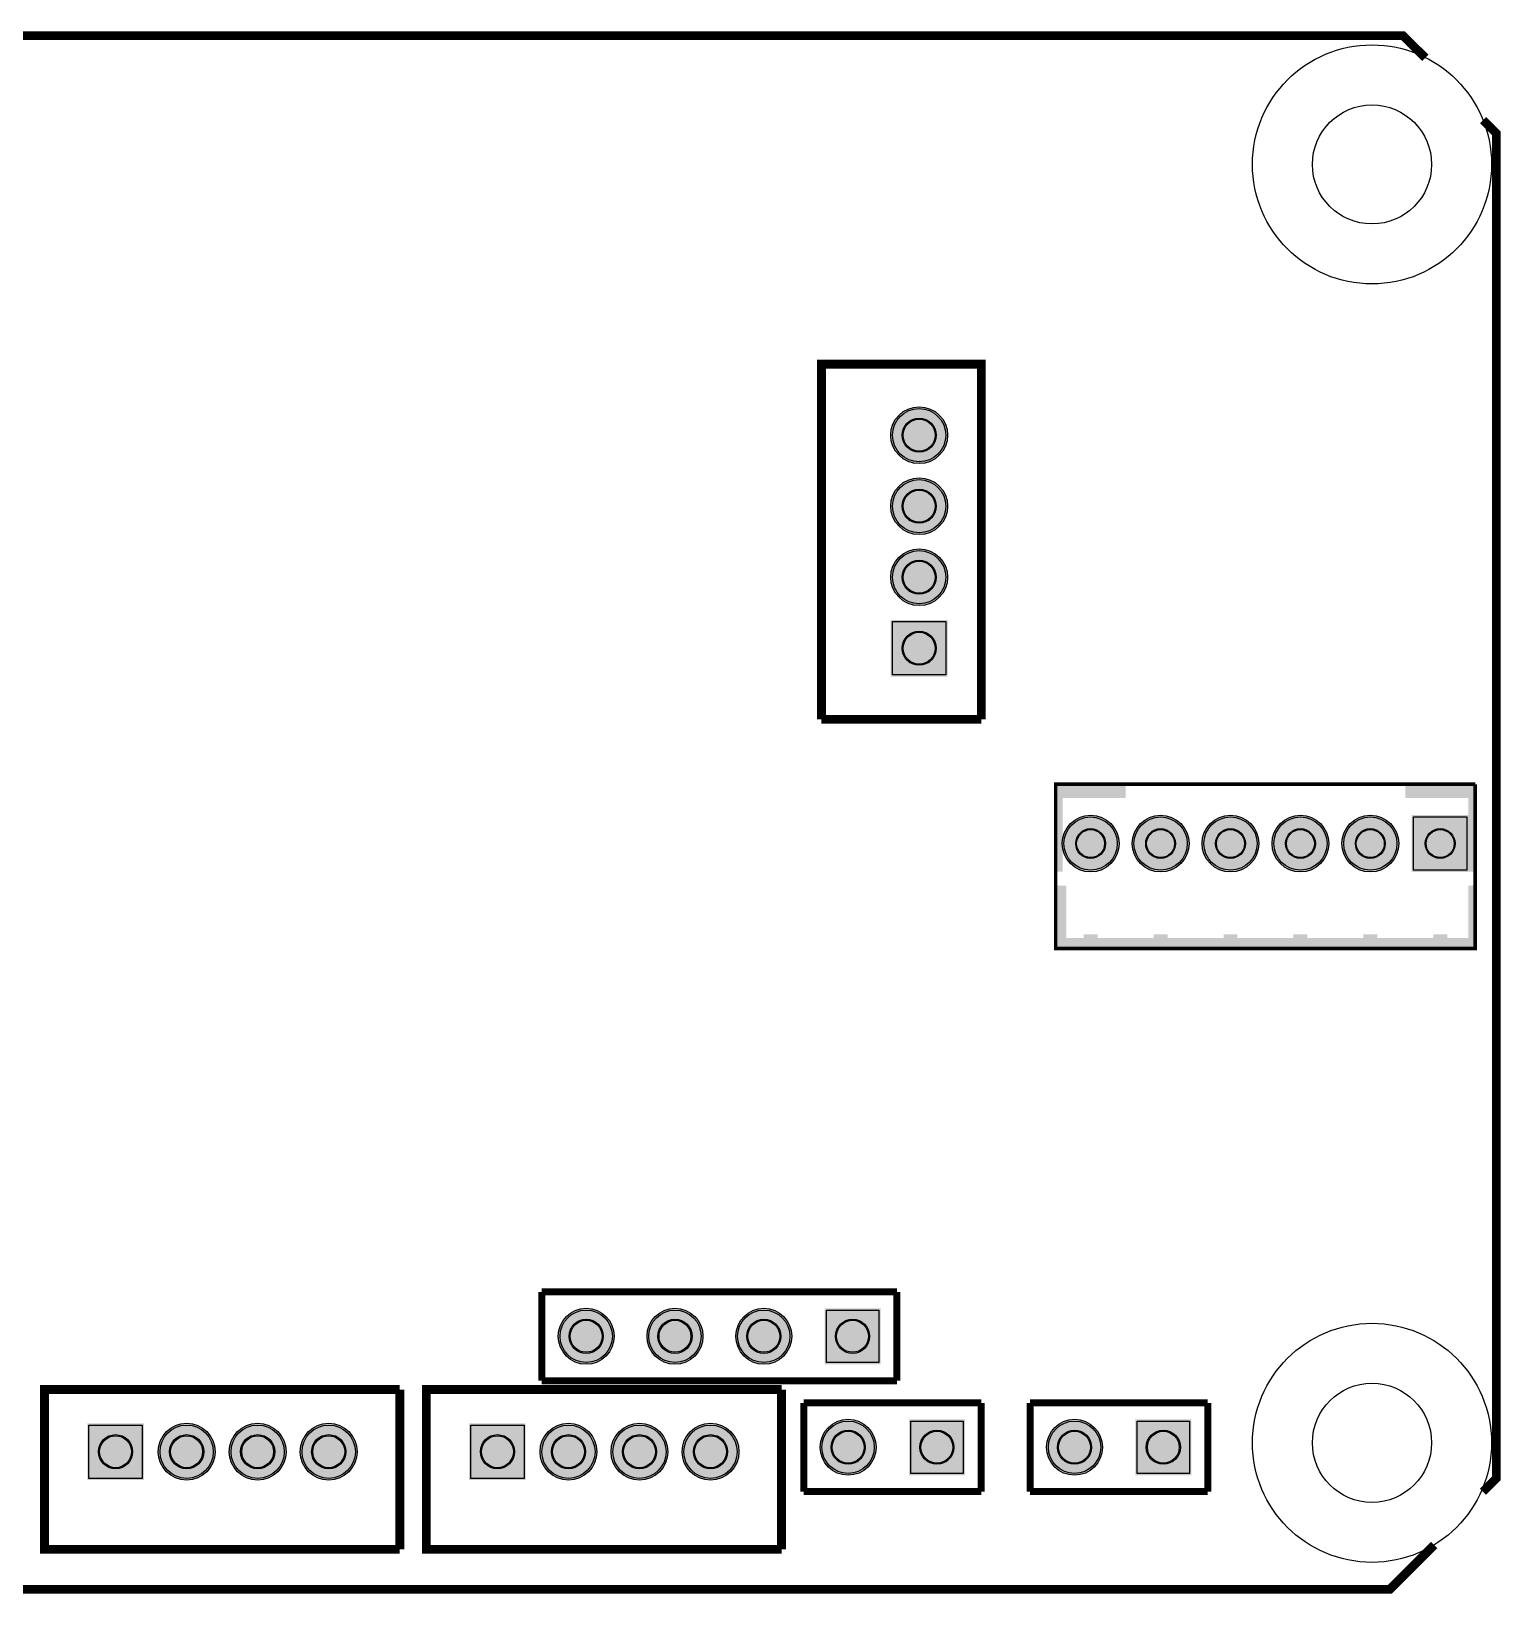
# Model space of a CAD drawing. Header units: millimetres. Extents: x -0.1 to 94.4, y -44.6 to 0.1.
# Drawn here: x 52.32 to 94.36, y -44.58 to 0.13 of the extents above; entities that cross this region are included whole.
import ezdxf

# ---------------------------------------------------------------- set-up
doc = ezdxf.new("R2010")
doc.units = ezdxf.units.MM
for name, color, linetype, true_color in [('BottomSilkLayer', 7, 'Continuous', 0x66cc33), ('BottomSolderMaskLayer', 7, 'Continuous', 0xaa00ff), ('Multi-Layer', 7, 'Continuous', 0xc0c0c0), ('TopSilkLayer', 7, 'Continuous', 0xffcc00), ('TopSolderMaskLayer', 7, 'Continuous', 0x800080)]:
    doc.layers.add(name, color=color, linetype=linetype, true_color=true_color)

msp = doc.modelspace()

# ---------------------------------------------------------------- hatches: boundary and pattern name
at = {"layer": 'BottomSilkLayer'}
for points in [[(83.630008, -21.413978), (81.630012, -21.413978), (81.630012, -23.9141), (81.82991, -23.9141), (81.82991, -21.814028), (83.630008, -21.814028)], [(93.62948, -21.41474), (91.6305, -21.41474), (91.6305, -21.81352), (93.43009, -21.814028), (93.44152, -23.9141), (93.62948, -23.9141)], [(81.630012, -26.113994), (81.647792, -24.313134), (81.929732, -24.315674), (81.929986, -25.81402), (82.430112, -25.81402), (82.430112, -25.713944), (82.63001, -25.713944), (82.829908, -25.713944), (82.829908, -25.81402), (84.430108, -25.81402), (84.430108, -25.713944), (84.829904, -25.713944), (84.829904, -25.81402), (86.430104, -25.81402), (86.430104, -25.713944), (86.8299, -25.713944), (86.8299, -25.81402), (88.4301, -25.81402), (88.4301, -25.713944), (88.829896, -25.713944), (88.829896, -25.81402), (90.430096, -25.81402), (90.430096, -25.713944), (90.829892, -25.713944), (90.829892, -25.81402), (92.430092, -25.81402), (92.430092, -25.713944), (92.829888, -25.713944), (92.829888, -25.81402), (93.43009, -25.81402), (93.43009, -24.313896), (93.646752, -24.313134), (93.646752, -26.113994)]]:
    msp.add_hatch(color=256, dxfattribs=at).paths.add_polyline_path(points)
at = {"layer": 'BottomSolderMaskLayer'}
for points in [[(76.9112, -11.43, 1), (78.5368, -11.43, 1)], [(76.9112, -11.43, 1), (78.5368, -11.43, 1)], [(76.9112, -13.462, 1), (78.5368, -13.462, 1)], [(76.9112, -13.462, 1), (78.5368, -13.462, 1)], [(76.9112, -15.494, 1), (78.5368, -15.494, 1)], [(76.9112, -15.494, 1), (78.5368, -15.494, 1)], [(78.5368, -18.3388), (76.9112, -18.3388), (76.9112, -16.7132), (78.5368, -16.7132)], [(78.5368, -18.3388), (76.9112, -18.3388), (76.9112, -16.7132), (78.5368, -16.7132)], [(81.81594, -23.114, 1), (83.44154, -23.114, 1)], [(81.81594, -23.114, 1), (83.44154, -23.114, 1)], [(83.81746, -23.114, 1), (85.44306, -23.114, 1)], [(83.81746, -23.114, 1), (85.44306, -23.114, 1)], [(85.81644, -23.114, 1), (87.44204, -23.114, 1)], [(85.81644, -23.114, 1), (87.44204, -23.114, 1)], [(87.81796, -23.114, 1), (89.44356, -23.114, 1)], [(87.81796, -23.114, 1), (89.44356, -23.114, 1)], [(89.81694, -23.114, 1), (91.44254, -23.114, 1)], [(89.81694, -23.114, 1), (91.44254, -23.114, 1)], [(93.44152, -23.9268), (91.81592, -23.9268), (91.81592, -22.3012), (93.44152, -22.3012)], [(93.44152, -23.9268), (91.81592, -23.9268), (91.81592, -22.3012), (93.44152, -22.3012)], [(67.3989, -37.211, 1), (68.9991, -37.211, 1)], [(67.3989, -37.211, 1), (68.9991, -37.211, 1)], [(69.9389, -37.211, 1), (71.5391, -37.211, 1)], [(69.9389, -37.211, 1), (71.5391, -37.211, 1)], [(72.4789, -37.211, 1), (74.0791, -37.211, 1)], [(72.4789, -37.211, 1), (74.0791, -37.211, 1)], [(75.0189, -36.4109), (76.6191, -36.4109), (76.6191, -38.0111), (75.0189, -38.0111)], [(75.0189, -36.4109), (76.6191, -36.4109), (76.6191, -38.0111), (75.0189, -38.0111)], [(55.5498, -39.7002), (55.5498, -41.3258), (53.9242, -41.3258), (53.9242, -39.7002)], [(55.5498, -39.7002), (55.5498, -41.3258), (53.9242, -41.3258), (53.9242, -39.7002)], [(55.9562, -40.513, 1), (57.5818, -40.513, 1)], [(55.9562, -40.513, 1), (57.5818, -40.513, 1)], [(57.9882, -40.513, 1), (59.6138, -40.513, 1)], [(57.9882, -40.513, 1), (59.6138, -40.513, 1)], [(60.0202, -40.513, 1), (61.6458, -40.513, 1)], [(60.0202, -40.513, 1), (61.6458, -40.513, 1)], [(66.4718, -39.7002), (66.4718, -41.3258), (64.8462, -41.3258), (64.8462, -39.7002)], [(66.4718, -39.7002), (66.4718, -41.3258), (64.8462, -41.3258), (64.8462, -39.7002)], [(66.8782, -40.513, 1), (68.5038, -40.513, 1)], [(66.8782, -40.513, 1), (68.5038, -40.513, 1)], [(68.9102, -40.513, 1), (70.5358, -40.513, 1)], [(68.9102, -40.513, 1), (70.5358, -40.513, 1)], [(70.9422, -40.513, 1), (72.5678, -40.513, 1)], [(70.9422, -40.513, 1), (72.5678, -40.513, 1)], [(74.8919, -40.386, 1), (76.4921, -40.386, 1)], [(74.8919, -40.386, 1), (76.4921, -40.386, 1)], [(77.4319, -39.5859), (79.0321, -39.5859), (79.0321, -41.1861), (77.4319, -41.1861)], [(77.4319, -39.5859), (79.0321, -39.5859), (79.0321, -41.1861), (77.4319, -41.1861)], [(81.3689, -40.386, 1), (82.9691, -40.386, 1)], [(81.3689, -40.386, 1), (82.9691, -40.386, 1)], [(83.9089, -39.5859), (85.5091, -39.5859), (85.5091, -41.1861), (83.9089, -41.1861)], [(83.9089, -39.5859), (85.5091, -39.5859), (85.5091, -41.1861), (83.9089, -41.1861)]]:
    msp.add_hatch(color=256, dxfattribs=at).paths.add_polyline_path(points)
at = {"layer": 'TopSilkLayer'}
for points in [[(83.630008, -21.413978), (81.630012, -21.413978), (81.630012, -23.9141), (81.82991, -23.9141), (81.82991, -21.814028), (83.630008, -21.814028)], [(83.630008, -21.413978), (81.630012, -21.413978), (81.630012, -23.9141), (81.82991, -23.9141), (81.82991, -21.814028), (83.630008, -21.814028)], [(93.62948, -21.41474), (91.6305, -21.41474), (91.6305, -21.81352), (93.43009, -21.814028), (93.44152, -23.9141), (93.62948, -23.9141)], [(93.62948, -21.41474), (91.6305, -21.41474), (91.6305, -21.81352), (93.43009, -21.814028), (93.44152, -23.9141), (93.62948, -23.9141)], [(81.630012, -26.113994), (81.647792, -24.313134), (81.929732, -24.315674), (81.929986, -25.81402), (82.430112, -25.81402), (82.430112, -25.713944), (82.63001, -25.713944), (82.829908, -25.713944), (82.829908, -25.81402), (84.430108, -25.81402), (84.430108, -25.713944), (84.829904, -25.713944), (84.829904, -25.81402), (86.430104, -25.81402), (86.430104, -25.713944), (86.8299, -25.713944), (86.8299, -25.81402), (88.4301, -25.81402), (88.4301, -25.713944), (88.829896, -25.713944), (88.829896, -25.81402), (90.430096, -25.81402), (90.430096, -25.713944), (90.829892, -25.713944), (90.829892, -25.81402), (92.430092, -25.81402), (92.430092, -25.713944), (92.829888, -25.713944), (92.829888, -25.81402), (93.43009, -25.81402), (93.43009, -24.313896), (93.646752, -24.313134), (93.646752, -26.113994)], [(81.630012, -26.113994), (81.647792, -24.313134), (81.929732, -24.315674), (81.929986, -25.81402), (82.430112, -25.81402), (82.430112, -25.713944), (82.63001, -25.713944), (82.829908, -25.713944), (82.829908, -25.81402), (84.430108, -25.81402), (84.430108, -25.713944), (84.829904, -25.713944), (84.829904, -25.81402), (86.430104, -25.81402), (86.430104, -25.713944), (86.8299, -25.713944), (86.8299, -25.81402), (88.4301, -25.81402), (88.4301, -25.713944), (88.829896, -25.713944), (88.829896, -25.81402), (90.430096, -25.81402), (90.430096, -25.713944), (90.829892, -25.713944), (90.829892, -25.81402), (92.430092, -25.81402), (92.430092, -25.713944), (92.829888, -25.713944), (92.829888, -25.81402), (93.43009, -25.81402), (93.43009, -24.313896), (93.646752, -24.313134), (93.646752, -26.113994)]]:
    msp.add_hatch(color=256, dxfattribs=at).paths.add_polyline_path(points)
at = {"layer": 'TopSolderMaskLayer'}
for points in [[(76.9112, -11.43, 1), (78.5368, -11.43, 1)], [(76.9112, -11.43, 1), (78.5368, -11.43, 1)], [(76.9112, -13.462, 1), (78.5368, -13.462, 1)], [(76.9112, -13.462, 1), (78.5368, -13.462, 1)], [(76.9112, -15.494, 1), (78.5368, -15.494, 1)], [(76.9112, -15.494, 1), (78.5368, -15.494, 1)], [(78.5368, -18.3388), (76.9112, -18.3388), (76.9112, -16.7132), (78.5368, -16.7132)], [(78.5368, -18.3388), (76.9112, -18.3388), (76.9112, -16.7132), (78.5368, -16.7132)], [(81.81594, -23.114, 1), (83.44154, -23.114, 1)], [(81.81594, -23.114, 1), (83.44154, -23.114, 1)], [(83.81746, -23.114, 1), (85.44306, -23.114, 1)], [(83.81746, -23.114, 1), (85.44306, -23.114, 1)], [(85.81644, -23.114, 1), (87.44204, -23.114, 1)], [(85.81644, -23.114, 1), (87.44204, -23.114, 1)], [(87.81796, -23.114, 1), (89.44356, -23.114, 1)], [(87.81796, -23.114, 1), (89.44356, -23.114, 1)], [(89.81694, -23.114, 1), (91.44254, -23.114, 1)], [(89.81694, -23.114, 1), (91.44254, -23.114, 1)], [(93.44152, -23.9268), (91.81592, -23.9268), (91.81592, -22.3012), (93.44152, -22.3012)], [(93.44152, -23.9268), (91.81592, -23.9268), (91.81592, -22.3012), (93.44152, -22.3012)], [(67.3989, -37.211, 1), (68.9991, -37.211, 1)], [(67.3989, -37.211, 1), (68.9991, -37.211, 1)], [(69.9389, -37.211, 1), (71.5391, -37.211, 1)], [(69.9389, -37.211, 1), (71.5391, -37.211, 1)], [(72.4789, -37.211, 1), (74.0791, -37.211, 1)], [(72.4789, -37.211, 1), (74.0791, -37.211, 1)], [(75.0189, -36.4109), (76.6191, -36.4109), (76.6191, -38.0111), (75.0189, -38.0111)], [(75.0189, -36.4109), (76.6191, -36.4109), (76.6191, -38.0111), (75.0189, -38.0111)], [(55.5498, -39.7002), (55.5498, -41.3258), (53.9242, -41.3258), (53.9242, -39.7002)], [(55.5498, -39.7002), (55.5498, -41.3258), (53.9242, -41.3258), (53.9242, -39.7002)], [(55.9562, -40.513, 1), (57.5818, -40.513, 1)], [(55.9562, -40.513, 1), (57.5818, -40.513, 1)], [(57.9882, -40.513, 1), (59.6138, -40.513, 1)], [(57.9882, -40.513, 1), (59.6138, -40.513, 1)], [(60.0202, -40.513, 1), (61.6458, -40.513, 1)], [(60.0202, -40.513, 1), (61.6458, -40.513, 1)], [(66.4718, -39.7002), (66.4718, -41.3258), (64.8462, -41.3258), (64.8462, -39.7002)], [(66.4718, -39.7002), (66.4718, -41.3258), (64.8462, -41.3258), (64.8462, -39.7002)], [(66.8782, -40.513, 1), (68.5038, -40.513, 1)], [(66.8782, -40.513, 1), (68.5038, -40.513, 1)], [(68.9102, -40.513, 1), (70.5358, -40.513, 1)], [(68.9102, -40.513, 1), (70.5358, -40.513, 1)], [(70.9422, -40.513, 1), (72.5678, -40.513, 1)], [(70.9422, -40.513, 1), (72.5678, -40.513, 1)], [(74.8919, -40.386, 1), (76.4921, -40.386, 1)], [(74.8919, -40.386, 1), (76.4921, -40.386, 1)], [(77.4319, -39.5859), (79.0321, -39.5859), (79.0321, -41.1861), (77.4319, -41.1861)], [(77.4319, -39.5859), (79.0321, -39.5859), (79.0321, -41.1861), (77.4319, -41.1861)], [(81.3689, -40.386, 1), (82.9691, -40.386, 1)], [(81.3689, -40.386, 1), (82.9691, -40.386, 1)], [(83.9089, -39.5859), (85.5091, -39.5859), (85.5091, -41.1861), (83.9089, -41.1861)], [(83.9089, -39.5859), (85.5091, -39.5859), (85.5091, -41.1861), (83.9089, -41.1861)]]:
    msp.add_hatch(color=256, dxfattribs=at).paths.add_polyline_path(points)

# ---------------------------------------------------------------- linework, layer by layer
at = {"layer": 'BottomSilkLayer'}
for points, const_width in [([(1.651, -0.762), (2.413, 0), (90.297, 0), (91.567, 0), (92.202, -0.635)], 0.254), ([(94.234, -4.064), (94.234, -2.794), (93.853, -2.413)], 0.254), ([(94.234, -4.064), (94.234, -40.386)], 0.254), ([(74.93, -12.192), (74.93, -9.398), (79.502, -9.398), (79.502, -19.558)], 0.254), ([(74.93, -19.558), (74.93, -12.192)], 0.254), ([(79.502, -19.558), (77.47, -19.558), (74.93, -19.558)], 0.254), ([(93.630013, -21.413953), (81.630495, -21.414765), (81.629987, -26.113994), (93.630013, -26.113994), (93.629505, -21.414765)], 0.1), ([(66.929, -35.941), (77.089, -35.941)], 0.20066), ([(66.929, -38.481), (66.929, -35.941)], 0.20066), ([(77.089, -38.481), (77.089, -35.941)], 0.20066), ([(66.929, -38.481), (77.089, -38.481)], 0.20066), ([(55.499, -43.307), (52.705, -43.307), (52.705, -38.735), (62.865, -38.735)], 0.254), ([(62.865, -38.735), (62.865, -40.767), (62.865, -43.307)], 0.254), ([(66.421, -43.307), (63.627, -43.307), (63.627, -38.735), (73.787, -38.735)], 0.254), ([(73.787, -38.735), (73.787, -40.767), (73.787, -43.307)], 0.254), ([(74.422, -41.656), (74.422, -39.116)], 0.20066), ([(74.422, -39.116), (79.502, -39.116)], 0.20066), ([(79.502, -41.656), (79.502, -39.116)], 0.20066), ([(80.899, -41.656), (80.899, -39.116)], 0.20066), ([(80.899, -39.116), (85.979, -39.116)], 0.20066), ([(85.979, -41.656), (85.979, -39.116)], 0.20066), ([(94.234, -40.126793), (94.234, -41.275), (93.853, -41.656)], 0.254), ([(74.422, -41.656), (79.502, -41.656)], 0.20066), ([(80.899, -41.656), (85.979, -41.656)], 0.20066), ([(90.424, -44.45), (2.667, -44.45), (1.524, -43.307)], 0.254), ([(62.865, -43.307), (55.499, -43.307)], 0.254), ([(73.787, -43.307), (66.421, -43.307)], 0.254), ([(90.424, -44.45), (91.186, -44.45), (92.456, -43.18)], 0.254)]:
    msp.add_lwpolyline(points, dxfattribs=dict(at, const_width=const_width))
for centre, radius in [((90.678, -3.683), 3.419602), ((90.678, -3.683), 1.703832), ((90.678, -40.259), 3.419602), ((90.678, -40.259), 1.703832)]:
    msp.add_circle(centre, radius, dxfattribs=at)
at = {"layer": 'BottomSolderMaskLayer'}
for centre, radius in [((77.724, -11.43), 0.8128), ((77.724, -11.43), 0.8128), ((77.724, -11.43), 0.48768), ((77.724, -11.43), 0.48768), ((77.724, -13.462), 0.8128), ((77.724, -13.462), 0.8128), ((77.724, -13.462), 0.48768), ((77.724, -13.462), 0.48768), ((77.724, -15.494), 0.8128), ((77.724, -15.494), 0.8128), ((77.724, -15.494), 0.48768), ((77.724, -15.494), 0.48768), ((77.724, -17.526), 0.48768), ((77.724, -17.526), 0.48768), ((82.62874, -23.114), 0.8128), ((82.62874, -23.114), 0.8128), ((84.63026, -23.114), 0.8128), ((84.63026, -23.114), 0.8128), ((86.62924, -23.114), 0.8128), ((86.62924, -23.114), 0.8128), ((88.63076, -23.114), 0.8128), ((88.63076, -23.114), 0.8128), ((90.62974, -23.114), 0.8128), ((90.62974, -23.114), 0.8128), ((82.62874, -23.114), 0.426666), ((82.62874, -23.114), 0.426666), ((84.63026, -23.114), 0.426666), ((84.63026, -23.114), 0.426666), ((86.62924, -23.114), 0.426666), ((86.62924, -23.114), 0.426666), ((88.63076, -23.114), 0.426666), ((88.63076, -23.114), 0.426666), ((90.62974, -23.114), 0.426666), ((90.62974, -23.114), 0.426666), ((92.62872, -23.114), 0.426666), ((92.62872, -23.114), 0.426666), ((68.199, -37.211), 0.8001), ((68.199, -37.211), 0.8001), ((70.739, -37.211), 0.8001), ((70.739, -37.211), 0.8001), ((73.279, -37.211), 0.8001), ((73.279, -37.211), 0.8001), ((68.199, -37.211), 0.488197), ((68.199, -37.211), 0.488197), ((70.739, -37.211), 0.488197), ((70.739, -37.211), 0.488197), ((73.279, -37.211), 0.488197), ((73.279, -37.211), 0.488197), ((75.819, -37.211), 0.488197), ((75.819, -37.211), 0.488197), ((56.769, -40.513), 0.8128), ((56.769, -40.513), 0.8128), ((58.801, -40.513), 0.8128), ((58.801, -40.513), 0.8128), ((60.833, -40.513), 0.8128), ((60.833, -40.513), 0.8128), ((67.691, -40.513), 0.8128), ((67.691, -40.513), 0.8128), ((69.723, -40.513), 0.8128), ((69.723, -40.513), 0.8128), ((71.755, -40.513), 0.8128), ((71.755, -40.513), 0.8128), ((75.692, -40.386), 0.8001), ((75.692, -40.386), 0.8001), ((82.169, -40.386), 0.8001), ((82.169, -40.386), 0.8001), ((54.737, -40.513), 0.48768), ((54.737, -40.513), 0.48768), ((56.769, -40.513), 0.48768), ((56.769, -40.513), 0.48768), ((58.801, -40.513), 0.48768), ((58.801, -40.513), 0.48768), ((60.833, -40.513), 0.48768), ((60.833, -40.513), 0.48768), ((65.659, -40.513), 0.48768), ((65.659, -40.513), 0.48768), ((67.691, -40.513), 0.48768), ((67.691, -40.513), 0.48768), ((69.723, -40.513), 0.48768), ((69.723, -40.513), 0.48768), ((71.755, -40.513), 0.48768), ((71.755, -40.513), 0.48768), ((75.692, -40.386), 0.488197), ((75.692, -40.386), 0.488197), ((78.232, -40.386), 0.488197), ((78.232, -40.386), 0.488197), ((82.169, -40.386), 0.488197), ((82.169, -40.386), 0.488197), ((84.709, -40.386), 0.488197), ((84.709, -40.386), 0.488197)]:
    msp.add_circle(centre, radius, dxfattribs=at)
at = {"layer": 'Multi-Layer'}
for points in [[(78.486, -18.288), (76.962, -18.288), (76.962, -16.764), (78.486, -16.764)], [(78.486, -18.288), (76.962, -18.288), (76.962, -16.764), (78.486, -16.764)], [(93.39072, -23.876), (91.86672, -23.876), (91.86672, -22.352), (93.39072, -22.352)], [(93.39072, -23.876), (91.86672, -23.876), (91.86672, -22.352), (93.39072, -22.352)], [(75.0697, -36.4617), (76.5683, -36.4617), (76.5683, -37.9603), (75.0697, -37.9603)], [(75.0697, -36.4617), (76.5683, -36.4617), (76.5683, -37.9603), (75.0697, -37.9603)], [(55.499, -39.751), (55.499, -41.275), (53.975, -41.275), (53.975, -39.751)], [(55.499, -39.751), (55.499, -41.275), (53.975, -41.275), (53.975, -39.751)], [(66.421, -39.751), (66.421, -41.275), (64.897, -41.275), (64.897, -39.751)], [(66.421, -39.751), (66.421, -41.275), (64.897, -41.275), (64.897, -39.751)], [(77.4827, -39.6367), (78.9813, -39.6367), (78.9813, -41.1353), (77.4827, -41.1353)], [(77.4827, -39.6367), (78.9813, -39.6367), (78.9813, -41.1353), (77.4827, -41.1353)], [(83.9597, -39.6367), (85.4583, -39.6367), (85.4583, -41.1353), (83.9597, -41.1353)], [(83.9597, -39.6367), (85.4583, -39.6367), (85.4583, -41.1353), (83.9597, -41.1353)]]:
    msp.add_lwpolyline(points, close=True, dxfattribs=at)
for centre, radius in [((77.724, -11.43), 0.762), ((77.724, -11.43), 0.762), ((77.724, -11.43), 0.4572), ((77.724, -11.43), 0.4572), ((77.724, -13.462), 0.762), ((77.724, -13.462), 0.762), ((77.724, -13.462), 0.4572), ((77.724, -13.462), 0.4572), ((77.724, -15.494), 0.762), ((77.724, -15.494), 0.762), ((77.724, -15.494), 0.4572), ((77.724, -15.494), 0.4572), ((77.724, -17.526), 0.4572), ((77.724, -17.526), 0.4572), ((82.62874, -23.114), 0.762), ((82.62874, -23.114), 0.762), ((82.62874, -23.114), 0.399999), ((82.62874, -23.114), 0.399999), ((84.63026, -23.114), 0.762), ((84.63026, -23.114), 0.762), ((84.63026, -23.114), 0.399999), ((84.63026, -23.114), 0.399999), ((86.62924, -23.114), 0.762), ((86.62924, -23.114), 0.762), ((86.62924, -23.114), 0.399999), ((86.62924, -23.114), 0.399999), ((88.63076, -23.114), 0.762), ((88.63076, -23.114), 0.762), ((88.63076, -23.114), 0.399999), ((88.63076, -23.114), 0.399999), ((90.62974, -23.114), 0.762), ((90.62974, -23.114), 0.762), ((90.62974, -23.114), 0.399999), ((90.62974, -23.114), 0.399999), ((92.62872, -23.114), 0.399999), ((92.62872, -23.114), 0.399999), ((68.199, -37.211), 0.7493), ((68.199, -37.211), 0.7493), ((70.739, -37.211), 0.7493), ((70.739, -37.211), 0.7493), ((73.279, -37.211), 0.7493), ((73.279, -37.211), 0.7493), ((68.199, -37.211), 0.4572), ((68.199, -37.211), 0.4572), ((70.739, -37.211), 0.4572), ((70.739, -37.211), 0.4572), ((73.279, -37.211), 0.4572), ((73.279, -37.211), 0.4572), ((75.819, -37.211), 0.4572), ((75.819, -37.211), 0.4572), ((56.769, -40.513), 0.762), ((56.769, -40.513), 0.762), ((58.801, -40.513), 0.762), ((58.801, -40.513), 0.762), ((60.833, -40.513), 0.762), ((60.833, -40.513), 0.762), ((67.691, -40.513), 0.762), ((67.691, -40.513), 0.762), ((69.723, -40.513), 0.762), ((69.723, -40.513), 0.762), ((71.755, -40.513), 0.762), ((71.755, -40.513), 0.762), ((75.692, -40.386), 0.7493), ((75.692, -40.386), 0.7493), ((82.169, -40.386), 0.7493), ((82.169, -40.386), 0.7493), ((54.737, -40.513), 0.4572), ((54.737, -40.513), 0.4572), ((56.769, -40.513), 0.4572), ((56.769, -40.513), 0.4572), ((58.801, -40.513), 0.4572), ((58.801, -40.513), 0.4572), ((60.833, -40.513), 0.4572), ((60.833, -40.513), 0.4572), ((65.659, -40.513), 0.4572), ((65.659, -40.513), 0.4572), ((67.691, -40.513), 0.4572), ((67.691, -40.513), 0.4572), ((69.723, -40.513), 0.4572), ((69.723, -40.513), 0.4572), ((71.755, -40.513), 0.4572), ((71.755, -40.513), 0.4572), ((75.692, -40.386), 0.4572), ((75.692, -40.386), 0.4572), ((78.232, -40.386), 0.4572), ((78.232, -40.386), 0.4572), ((82.169, -40.386), 0.4572), ((82.169, -40.386), 0.4572), ((84.709, -40.386), 0.4572), ((84.709, -40.386), 0.4572)]:
    msp.add_circle(centre, radius, dxfattribs=at)
at = {"layer": 'TopSilkLayer'}
for points, const_width in [([(1.651, -0.762), (2.413, 0), (90.297, 0), (91.567, 0), (92.202, -0.635)], 0.254), ([(1.651, -0.762), (2.413, 0), (90.297, 0), (91.567, 0), (92.202, -0.635)], 0.254), ([(94.234, -4.064), (94.234, -2.794), (93.853, -2.413)], 0.254), ([(94.234, -4.064), (94.234, -2.794), (93.853, -2.413)], 0.254), ([(94.234, -4.064), (94.234, -40.386)], 0.254), ([(94.234, -4.064), (94.234, -40.386)], 0.254), ([(74.93, -12.192), (74.93, -9.398), (79.502, -9.398), (79.502, -19.558)], 0.254), ([(74.93, -12.192), (74.93, -9.398), (79.502, -9.398), (79.502, -19.558)], 0.254), ([(74.93, -19.558), (74.93, -12.192)], 0.254), ([(74.93, -19.558), (74.93, -12.192)], 0.254), ([(79.502, -19.558), (77.47, -19.558), (74.93, -19.558)], 0.254), ([(79.502, -19.558), (77.47, -19.558), (74.93, -19.558)], 0.254), ([(93.629988, -21.413978), (81.63052, -21.41474), (81.630012, -26.113994), (93.629988, -26.113994), (93.62948, -21.41474)], 0.1), ([(93.629988, -21.413978), (81.63052, -21.41474), (81.630012, -26.113994), (93.629988, -26.113994), (93.62948, -21.41474)], 0.1), ([(66.929, -35.941), (77.089, -35.941)], 0.20066), ([(66.929, -38.481), (66.929, -35.941)], 0.20066), ([(66.929, -35.941), (77.089, -35.941)], 0.20066), ([(66.929, -38.481), (66.929, -35.941)], 0.20066), ([(77.089, -38.481), (77.089, -35.941)], 0.20066), ([(77.089, -38.481), (77.089, -35.941)], 0.20066), ([(66.929, -38.481), (77.089, -38.481)], 0.20066), ([(66.929, -38.481), (77.089, -38.481)], 0.20066), ([(55.499, -43.307), (52.705, -43.307), (52.705, -38.735), (62.865, -38.735)], 0.254), ([(55.499, -43.307), (52.705, -43.307), (52.705, -38.735), (62.865, -38.735)], 0.254), ([(62.865, -38.735), (62.865, -40.767), (62.865, -43.307)], 0.254), ([(62.865, -38.735), (62.865, -40.767), (62.865, -43.307)], 0.254), ([(66.421, -43.307), (63.627, -43.307), (63.627, -38.735), (73.787, -38.735)], 0.254), ([(66.421, -43.307), (63.627, -43.307), (63.627, -38.735), (73.787, -38.735)], 0.254), ([(73.787, -38.735), (73.787, -40.767), (73.787, -43.307)], 0.254), ([(73.787, -38.735), (73.787, -40.767), (73.787, -43.307)], 0.254), ([(74.422, -41.656), (74.422, -39.116)], 0.20066), ([(74.422, -39.116), (79.502, -39.116)], 0.20066), ([(74.422, -41.656), (74.422, -39.116)], 0.20066), ([(74.422, -39.116), (79.502, -39.116)], 0.20066), ([(79.502, -41.656), (79.502, -39.116)], 0.20066), ([(79.502, -41.656), (79.502, -39.116)], 0.20066), ([(80.899, -41.656), (80.899, -39.116)], 0.20066), ([(80.899, -39.116), (85.979, -39.116)], 0.20066), ([(80.899, -41.656), (80.899, -39.116)], 0.20066), ([(80.899, -39.116), (85.979, -39.116)], 0.20066), ([(85.979, -41.656), (85.979, -39.116)], 0.20066), ([(85.979, -41.656), (85.979, -39.116)], 0.20066), ([(94.234, -40.126793), (94.234, -41.275), (93.853, -41.656)], 0.254), ([(94.234, -40.126793), (94.234, -41.275), (93.853, -41.656)], 0.254), ([(74.422, -41.656), (79.502, -41.656)], 0.20066), ([(74.422, -41.656), (79.502, -41.656)], 0.20066), ([(80.899, -41.656), (85.979, -41.656)], 0.20066), ([(80.899, -41.656), (85.979, -41.656)], 0.20066), ([(90.424, -44.45), (2.667, -44.45), (1.524, -43.307)], 0.254), ([(90.424, -44.45), (2.667, -44.45), (1.524, -43.307)], 0.254), ([(62.865, -43.307), (55.499, -43.307)], 0.254), ([(62.865, -43.307), (55.499, -43.307)], 0.254), ([(73.787, -43.307), (66.421, -43.307)], 0.254), ([(73.787, -43.307), (66.421, -43.307)], 0.254), ([(90.424, -44.45), (91.186, -44.45), (92.456, -43.18)], 0.254), ([(90.424, -44.45), (91.186, -44.45), (92.456, -43.18)], 0.254)]:
    msp.add_lwpolyline(points, dxfattribs=dict(at, const_width=const_width))
for centre, radius in [((90.678, -3.683), 3.419602), ((90.678, -3.683), 3.419602), ((90.678, -3.683), 1.703832), ((90.678, -3.683), 1.703832), ((90.678, -40.259), 3.419602), ((90.678, -40.259), 3.419602), ((90.678, -40.259), 1.703832), ((90.678, -40.259), 1.703832)]:
    msp.add_circle(centre, radius, dxfattribs=at)
at = {"layer": 'TopSolderMaskLayer'}
for centre, radius in [((77.724, -11.43), 0.8128), ((77.724, -11.43), 0.8128), ((77.724, -11.43), 0.48768), ((77.724, -11.43), 0.48768), ((77.724, -13.462), 0.8128), ((77.724, -13.462), 0.8128), ((77.724, -13.462), 0.48768), ((77.724, -13.462), 0.48768), ((77.724, -15.494), 0.8128), ((77.724, -15.494), 0.8128), ((77.724, -15.494), 0.48768), ((77.724, -15.494), 0.48768), ((77.724, -17.526), 0.48768), ((77.724, -17.526), 0.48768), ((82.62874, -23.114), 0.8128), ((82.62874, -23.114), 0.8128), ((84.63026, -23.114), 0.8128), ((84.63026, -23.114), 0.8128), ((86.62924, -23.114), 0.8128), ((86.62924, -23.114), 0.8128), ((88.63076, -23.114), 0.8128), ((88.63076, -23.114), 0.8128), ((90.62974, -23.114), 0.8128), ((90.62974, -23.114), 0.8128), ((82.62874, -23.114), 0.426666), ((82.62874, -23.114), 0.426666), ((84.63026, -23.114), 0.426666), ((84.63026, -23.114), 0.426666), ((86.62924, -23.114), 0.426666), ((86.62924, -23.114), 0.426666), ((88.63076, -23.114), 0.426666), ((88.63076, -23.114), 0.426666), ((90.62974, -23.114), 0.426666), ((90.62974, -23.114), 0.426666), ((92.62872, -23.114), 0.426666), ((92.62872, -23.114), 0.426666), ((68.199, -37.211), 0.8001), ((68.199, -37.211), 0.8001), ((70.739, -37.211), 0.8001), ((70.739, -37.211), 0.8001), ((73.279, -37.211), 0.8001), ((73.279, -37.211), 0.8001), ((68.199, -37.211), 0.488197), ((68.199, -37.211), 0.488197), ((70.739, -37.211), 0.488197), ((70.739, -37.211), 0.488197), ((73.279, -37.211), 0.488197), ((73.279, -37.211), 0.488197), ((75.819, -37.211), 0.488197), ((75.819, -37.211), 0.488197), ((56.769, -40.513), 0.8128), ((56.769, -40.513), 0.8128), ((58.801, -40.513), 0.8128), ((58.801, -40.513), 0.8128), ((60.833, -40.513), 0.8128), ((60.833, -40.513), 0.8128), ((67.691, -40.513), 0.8128), ((67.691, -40.513), 0.8128), ((69.723, -40.513), 0.8128), ((69.723, -40.513), 0.8128), ((71.755, -40.513), 0.8128), ((71.755, -40.513), 0.8128), ((75.692, -40.386), 0.8001), ((75.692, -40.386), 0.8001), ((82.169, -40.386), 0.8001), ((82.169, -40.386), 0.8001), ((54.737, -40.513), 0.48768), ((54.737, -40.513), 0.48768), ((56.769, -40.513), 0.48768), ((56.769, -40.513), 0.48768), ((58.801, -40.513), 0.48768), ((58.801, -40.513), 0.48768), ((60.833, -40.513), 0.48768), ((60.833, -40.513), 0.48768), ((65.659, -40.513), 0.48768), ((65.659, -40.513), 0.48768), ((67.691, -40.513), 0.48768), ((67.691, -40.513), 0.48768), ((69.723, -40.513), 0.48768), ((69.723, -40.513), 0.48768), ((71.755, -40.513), 0.48768), ((71.755, -40.513), 0.48768), ((75.692, -40.386), 0.488197), ((75.692, -40.386), 0.488197), ((78.232, -40.386), 0.488197), ((78.232, -40.386), 0.488197), ((82.169, -40.386), 0.488197), ((82.169, -40.386), 0.488197), ((84.709, -40.386), 0.488197), ((84.709, -40.386), 0.488197)]:
    msp.add_circle(centre, radius, dxfattribs=at)

doc.saveas('drawing.dxf')
